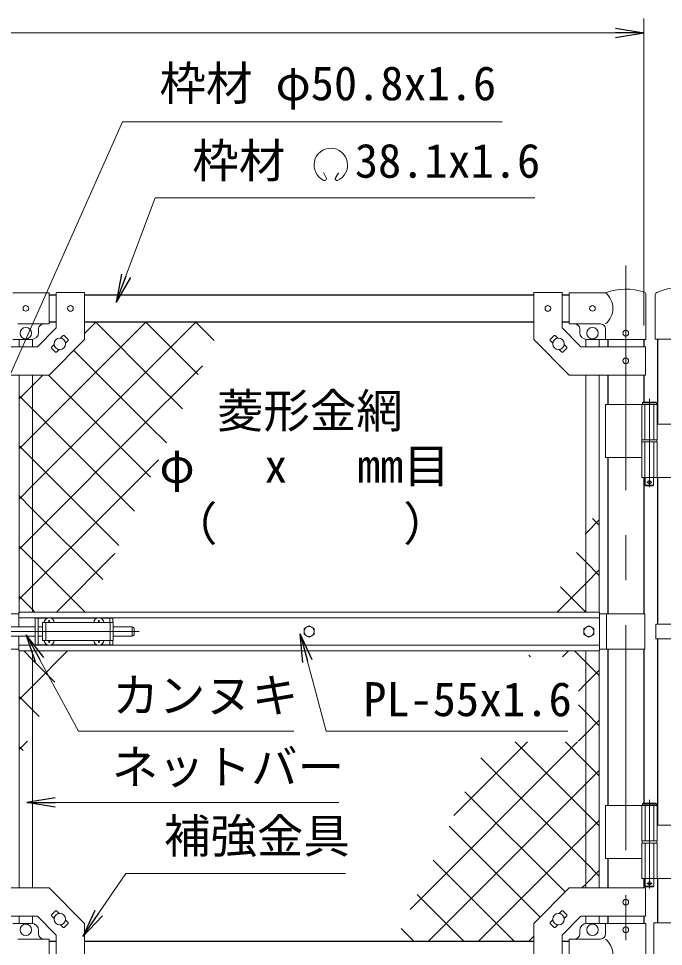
# Model space of a CAD drawing. Units: millimetres, scale not verified. Extents: x -4200 to 4200, y -2970 to 2970.
# Drawn here: x -2517 to -1606, y -358 to 951 of the extents above; entities that cross this region are included whole.
import ezdxf
from ezdxf.enums import TextEntityAlignment as Align

# ---------------------------------------------------------------- set-up
doc = ezdxf.new("R2010")
doc.units = ezdxf.units.MM
doc.header["$LTSCALE"] = 10
doc.linetypes.add('DASHED', pattern=[7.5, 6, -1.5])
doc.linetypes.add('USER1', pattern=[50.8, 31.75, -6.35, 6.35, -6.35])
for name, color, linetype, lineweight in [('0-1_D-BMK', 2, 'USER1', 13), ('0-2_D-STR1', 1, 'Continuous', 25), ('0-3_D-STR3', 3, 'Continuous', 13), ('0-7_D-STR-DIM', 7, 'Continuous', 13), ('0-A_D-STR-TXT', 7, 'Continuous', 13), ('0-B_D-STR2', 7, 'Continuous', 13)]:
    doc.layers.add(name, color=color, linetype=linetype, lineweight=lineweight)
doc.layers.add('0-8_0', color=7, linetype='Continuous')
doc.styles.add('ＭＳ ゴシック', font='')
doc.styles.get('ＭＳ ゴシック').set_extended_font_data('MS Gothic')

# ---------------------------------------------------------------- blocks, each defined once
blk = doc.blocks.new('_Open')
at = {"layer": '0-8_0'}
blk.add_line((-10, 1.667), (0, 0), dxfattribs=at)
blk.add_lwpolyline([(-10, -1.667), (0, 0), (-10, 0)], dxfattribs=at)

msp = doc.modelspace()

# ---------------------------------------------------------------- linework, layer by layer
at = {"layer": '0-1_D-BMK'}
for p, q in [((-1659.2, 603.1), (-1659.2, -435.29)), ((-1625.78, 414.79), (-1625.78, 289.9)), ((-1629.4, 296.87), (-1622.15, 296.87)), ((-2664.09, 86.37), (-2344.09, 86.37)), ((-1625.64, -151.21), (-1625.64, -276.1)), ((-1629.26, -269.13), (-1622.01, -269.13))]:
    msp.add_line(p, q, dxfattribs=at)
at = {"layer": '0-2_D-STR1'}
for p, q in [((-2473.4, 561.37), (-2463.4, 561.37)), ((-2423.4, 561.37), (-1789.2, 561.37)), ((-1749.2, 561.37), (-1739.2, 561.37)), ((-2473.4, 523.37), (-2463.4, 523.37)), ((-2423.4, 523.37), (-1789.2, 523.37)), ((-1749.2, 523.37), (-1739.2, 523.37)), ((-1684.6, 498.37), (-1684.6, 488.32)), ((-1633.8, 498.37), (-1633.8, 488.32)), ((-1614.3, 499.07), (-1614.3, 378.87)), ((-1684.6, 448.32), (-1684.6, 406.87)), ((-1633.8, 448.32), (-1633.8, 409.87)), ((-1684.6, 331.87), (-1684.6, 111.37)), ((-1633.8, 303.87), (-1633.8, 111.37)), ((-1614.3, 303.87), (-1614.3, 96.87)), ((-1614.3, 75.87), (-1614.3, -187.13)), ((-1684.6, 61.37), (-1684.6, -159.13)), ((-1633.8, 61.37), (-1633.8, -156.13)), ((-1684.6, -234.13), (-1684.6, -275.58)), ((-1633.8, -262.13), (-1633.8, -275.58)), ((-1614.3, -262.13), (-1614.3, -324.93)), ((-1684.6, -315.58), (-1684.6, -325.63)), ((-1633.8, -315.58), (-1633.8, -325.63)), ((-2473.4, -350.63), (-2463.4, -350.63)), ((-2423.4, -350.63), (-1789.2, -350.63)), ((-1749.2, -350.63), (-1739.2, -350.63))]:
    msp.add_line(p, q, dxfattribs=at)
at = {"layer": '0-3_D-STR3'}
for p, q in [((-2473.4, 564.37), (-2524.85, 564.37)), ((-2473.4, 564.37), (-2473.4, 520.37)), ((-2463.4, 564.57), (-2463.4, 514.89)), ((-2463.4, 564.57), (-2423.4, 564.57)), ((-2423.4, 564.57), (-2423.4, 498.32)), ((-1789.2, 564.57), (-1789.2, 498.32)), ((-1749.2, 564.57), (-1789.2, 564.57)), ((-1749.2, 564.57), (-1749.2, 514.89)), ((-1739.2, 564.37), (-1687.75, 564.37)), ((-1739.2, 564.37), (-1739.2, 520.37)), ((-1630.65, 498.37), (-1630.65, 562.06)), ((-1617.45, 561.92), (-1617.45, 499.07)), ((-2473.4, 520.37), (-2517.85, 520.37)), ((-2489.96, 488.32), (-2463.4, 514.89)), ((-2488.4, 513.37), (-2488.4, 508.37)), ((-1722.63, 488.32), (-1749.2, 514.89)), ((-1739.2, 520.37), (-1694.75, 520.37)), ((-1724.2, 513.37), (-1724.2, 508.37)), ((-1687.75, 498.37), (-1687.75, 513.37)), ((-2524.85, 498.37), (-2498.4, 498.37)), ((-2515.9, 498.37), (-2515.9, 488.32)), ((-2496.9, 498.37), (-2496.9, 488.32)), ((-2457.52, 500.27), (-2453.8, 503.98)), ((-2452.39, 503.98), (-2446.73, 498.33)), ((-1760.21, 503.98), (-1765.86, 498.33)), ((-1755.08, 500.27), (-1758.79, 503.98)), ((-1715.7, 498.37), (-1715.7, 488.32)), ((-1687.75, 498.37), (-1714.2, 498.37)), ((-1696.7, 498.37), (-1696.7, 488.32)), ((-1630.65, 498.37), (-1687.75, 498.37)), ((-1617.45, 499.07), (-1529.05, 499.07)), ((-2581.1, 488.32), (-2489.96, 488.32)), ((-2470.06, 487.72), (-2466.35, 491.44)), ((-2470.06, 486.31), (-2464.41, 480.65)), ((-2450.44, 493.2), (-2446.73, 496.91)), ((-1762.15, 493.2), (-1765.86, 496.91)), ((-1742.53, 486.31), (-1748.19, 480.65)), ((-1742.53, 487.72), (-1746.24, 491.44)), ((-1631.5, 488.32), (-1722.63, 488.32)), ((-1631.5, 488.32), (-1631.5, 448.32)), ((-2462.99, 480.65), (-2459.28, 484.37)), ((-1749.6, 480.65), (-1753.32, 484.37)), ((-2515.9, 448.32), (-2515.9, 113.87)), ((-2496.9, 448.32), (-2496.9, 113.87)), ((-1715.7, 448.32), (-1715.7, 113.87)), ((-1696.7, 448.32), (-1696.7, 113.87)), ((-1687.75, 406.87), (-1687.75, 331.87)), ((-1687.75, 406.87), (-1614.98, 406.87)), ((-1636.58, 406.87), (-1636.58, 356.87)), ((-1615.78, 408.87), (-1635.78, 408.87)), ((-1634.78, 409.87), (-1616.78, 409.87)), ((-1615.78, 408.87), (-1616.78, 409.87)), ((-1615.78, 408.87), (-1615.78, 406.87)), ((-1614.98, 406.87), (-1614.98, 356.87)), ((-1614.98, 378.87), (-1550.75, 378.87)), ((-1636.58, 356.87), (-1614.98, 356.87)), ((-1636.58, 353.87), (-1614.98, 353.87)), ((-1636.58, 353.87), (-1636.58, 303.87)), ((-1636.28, 356.87), (-1636.28, 353.87)), ((-1636.28, 353.87), (-1615.28, 353.87)), ((-1615.28, 356.87), (-1615.28, 353.87)), ((-1614.98, 353.87), (-1614.98, 303.87)), ((-1687.75, 331.87), (-1636.8, 331.87)), ((-1636.58, 303.87), (-1550.75, 303.87)), ((-1631.78, 303.87), (-1631.78, 292.87)), ((-1630.78, 291.87), (-1631.78, 292.87)), ((-1630.78, 291.87), (-1620.78, 291.87)), ((-1620.78, 291.87), (-1619.78, 292.87)), ((-2580.4, 111.37), (-2516.3, 111.37)), ((-2516.3, 113.87), (-1696.3, 113.87)), ((-2516.3, 92.87), (-2516.3, 113.87)), ((-2516.3, 105.87), (-1696.3, 105.87)), ((-2493.4, 105.37), (-2493.4, 67.37)), ((-2493.4, 105.37), (-2475.99, 105.37)), ((-2488.9, 105.37), (-2488.9, 67.37)), ((-2470.8, 105.37), (-2405.99, 105.37)), ((-2400.8, 105.37), (-2383.4, 105.37)), ((-2387.9, 105.37), (-2387.9, 98.87)), ((-2383.4, 105.37), (-2383.4, 98.87)), ((-1696.3, 58.87), (-1696.3, 113.87)), ((-1632.2, 111.37), (-1696.3, 111.37)), ((-1686.2, 111.37), (-1686.2, 61.37)), ((-1632.2, 111.37), (-1632.2, 61.37)), ((-2616.75, 92.87), (-2493.4, 92.87)), ((-2488.9, 92.87), (-2482.9, 92.87)), ((-2482.9, 98.87), (-2482.9, 73.87)), ((-2482.9, 98.87), (-2382.9, 98.87)), ((-2475.25, 99.28), (-2476.55, 99.26)), ((-2476.55, 99.26), (-2476.55, 98.87)), ((-2473.79, 102.02), (-2473.81, 100.72)), ((-2473.79, 102.02), (-2473, 102.02)), ((-2473, 102.02), (-2472.98, 100.72)), ((-2405.25, 99.28), (-2406.55, 99.26)), ((-2406.55, 99.26), (-2406.55, 98.87)), ((-2403.79, 102.02), (-2403.81, 100.72)), ((-2403.79, 102.02), (-2403, 102.02)), ((-2403, 102.02), (-2402.98, 100.72)), ((-2401.54, 99.28), (-2400.25, 99.26)), ((-2400.25, 99.26), (-2400.25, 98.87)), ((-2382.9, 98.87), (-2382.9, 73.87)), ((-2382.9, 92.87), (-2356.4, 92.87)), ((-2356.4, 92.87), (-2356.4, 79.87)), ((-1616.85, 96.87), (-1616.85, 75.87)), ((-1616.85, 96.87), (-1502.05, 96.87)), ((-2616.75, 79.87), (-2493.4, 79.87)), ((-2516.3, 58.87), (-2516.3, 79.87)), ((-2488.9, 79.87), (-2482.9, 79.87)), ((-2382.9, 79.87), (-2356.4, 79.87)), ((-2353.4, 89.87), (-2353.4, 82.87)), ((-2516.3, 66.87), (-1696.3, 66.87)), ((-2493.4, 67.37), (-2475.99, 67.37)), ((-2482.9, 73.87), (-2382.9, 73.87)), ((-2476.55, 73.47), (-2476.55, 73.87)), ((-2475.25, 73.45), (-2476.55, 73.47)), ((-2473.79, 70.72), (-2473.81, 72.01)), ((-2473.79, 70.72), (-2473, 70.72)), ((-2473, 70.72), (-2472.98, 72.01)), ((-2471.54, 73.45), (-2470.25, 73.47)), ((-2470.8, 67.37), (-2405.99, 67.37)), ((-2470.25, 73.47), (-2470.25, 73.87)), ((-2406.55, 73.47), (-2406.55, 73.87)), ((-2405.25, 73.45), (-2406.55, 73.47)), ((-2403.79, 70.72), (-2403.81, 72.01)), ((-2403.79, 70.72), (-2403, 70.72)), ((-2403, 70.72), (-2402.98, 72.01)), ((-2401.54, 73.45), (-2400.25, 73.47)), ((-2400.8, 67.37), (-2383.4, 67.37)), ((-2400.25, 73.47), (-2400.25, 73.87)), ((-2387.9, 73.87), (-2387.9, 67.37)), ((-2383.4, 73.87), (-2383.4, 67.37)), ((-1616.85, 75.87), (-1502.05, 75.87)), ((-2580.4, 61.37), (-2516.3, 61.37)), ((-2516.3, 58.87), (-1696.3, 58.87)), ((-2515.9, 58.87), (-2515.9, -275.58)), ((-2496.9, 58.87), (-2496.9, -275.58)), ((-1715.7, 58.87), (-1715.7, -275.58)), ((-1696.7, 58.87), (-1696.7, -275.58)), ((-1632.2, 61.37), (-1696.3, 61.37)), ((-1615.64, -157.13), (-1635.64, -157.13)), ((-1634.64, -156.13), (-1616.64, -156.13)), ((-1615.64, -157.13), (-1616.64, -156.13)), ((-1615.64, -157.13), (-1615.64, -159.13)), ((-1687.75, -159.13), (-1687.75, -234.13)), ((-1687.75, -159.13), (-1614.84, -159.13)), ((-1636.44, -159.13), (-1636.44, -209.13)), ((-1614.84, -159.13), (-1614.84, -209.13)), ((-1614.84, -187.13), (-1550.5, -187.13)), ((-1636.44, -209.13), (-1614.84, -209.13)), ((-1636.14, -209.13), (-1636.14, -212.13)), ((-1615.14, -209.13), (-1615.14, -212.13)), ((-1636.44, -212.13), (-1614.84, -212.13)), ((-1636.44, -212.13), (-1636.44, -262.13)), ((-1636.14, -212.13), (-1615.14, -212.13)), ((-1614.84, -212.13), (-1614.84, -262.13)), ((-1687.75, -234.13), (-1636.55, -234.13)), ((-1636.44, -262.13), (-1550.5, -262.13)), ((-1631.64, -262.13), (-1631.64, -273.13)), ((-1630.64, -274.13), (-1631.64, -273.13)), ((-1630.64, -274.13), (-1620.64, -274.13)), ((-1620.64, -274.13), (-1619.64, -273.13)), ((-1631.5, -315.58), (-1631.5, -275.58)), ((-2470.06, -313.57), (-2464.41, -307.92)), ((-2462.99, -307.92), (-2459.28, -311.63)), ((-1749.6, -307.92), (-1753.32, -311.63)), ((-1742.53, -313.57), (-1748.19, -307.92)), ((-2581.1, -315.58), (-2489.96, -315.58)), ((-2524.85, -325.63), (-2498.4, -325.63)), ((-2515.9, -315.58), (-2515.9, -325.63)), ((-2496.9, -315.58), (-2496.9, -325.63)), ((-2489.96, -315.58), (-2463.4, -342.15)), ((-2470.06, -314.99), (-2466.35, -318.7)), ((-2452.39, -331.25), (-2446.73, -325.59)), ((-2450.44, -320.46), (-2446.73, -324.18)), ((-2423.4, -391.83), (-2423.4, -325.58)), ((-1789.2, -391.83), (-1789.2, -325.58)), ((-1762.15, -320.46), (-1765.86, -324.18)), ((-1760.21, -331.25), (-1765.86, -325.59)), ((-1722.63, -315.58), (-1749.2, -342.15)), ((-1742.53, -314.99), (-1746.24, -318.7)), ((-1631.5, -315.58), (-1722.63, -315.58)), ((-1715.7, -315.58), (-1715.7, -325.63)), ((-1687.75, -325.63), (-1714.2, -325.63)), ((-1696.7, -315.58), (-1696.7, -325.63)), ((-1630.65, -325.63), (-1687.75, -325.63)), ((-1687.75, -325.63), (-1687.75, -340.63)), ((-1630.65, -325.63), (-1630.65, -389.33)), ((-1619.75, -324.93), (-1529.05, -324.93)), ((-1619.75, -324.93), (-1619.75, -390.93)), ((-2488.4, -340.63), (-2488.4, -335.63)), ((-2457.52, -327.53), (-2453.8, -331.25)), ((-1755.08, -327.53), (-1758.79, -331.25)), ((-1724.2, -340.63), (-1724.2, -335.63)), ((-2473.4, -347.63), (-2517.85, -347.63)), ((-2473.4, -391.63), (-2473.4, -347.63)), ((-2463.4, -391.83), (-2463.4, -342.15)), ((-1749.2, -391.83), (-1749.2, -342.15)), ((-1739.2, -347.63), (-1694.75, -347.63)), ((-1739.2, -391.63), (-1739.2, -347.63))]:
    msp.add_line(p, q, dxfattribs=at)
at = {"layer": '0-3_D-STR3', "linetype": 'DASHED'}
for p, q in [((-1632.08, 406.87), (-1632.08, 356.87)), ((-1619.48, 406.87), (-1619.48, 356.87)), ((-1632.08, 353.87), (-1632.08, 303.87)), ((-1619.48, 353.87), (-1619.48, 303.87)), ((-2478.4, 98.87), (-2478.4, 73.87)), ((-2387.4, 98.87), (-2387.4, 73.87)), ((-1631.94, -159.13), (-1631.94, -209.13)), ((-1619.34, -159.13), (-1619.34, -209.13)), ((-1631.94, -212.13), (-1631.94, -262.13)), ((-1619.34, -212.13), (-1619.34, -262.13))]:
    msp.add_line(p, q, dxfattribs=at)
at = {"layer": '0-3_D-STR3'}
for points in [[(-2581.1, 448.32), (-2473.4, 448.32), (-2423.4, 498.32)], [(-1631.5, 448.32), (-1739.2, 448.32), (-1789.2, 498.32)], [(-1634.78, 409.87), (-1635.78, 408.87), (-1635.78, 406.87)], [(-1619.78, 303.87), (-1619.78, 292.87), (-1631.78, 292.87)], [(-2471.54, 99.28), (-2470.25, 99.26), (-2470.25, 98.87)], [(-1634.64, -156.13), (-1635.64, -157.13), (-1635.64, -159.13)], [(-1619.64, -262.13), (-1619.64, -273.13), (-1631.64, -273.13)], [(-2581.1, -275.58), (-2473.4, -275.58), (-2423.4, -325.58)], [(-1631.5, -275.58), (-1739.2, -275.58), (-1789.2, -325.58)]]:
    msp.add_lwpolyline(points, dxfattribs=at)
for points in [[(-2106.3, 94.47), (-2113.31, 90.42), (-2113.31, 82.32), (-2106.3, 78.27), (-2099.28, 82.32), (-2099.28, 90.42)], [(-1711.3, 94.47), (-1718.31, 90.42), (-1718.31, 82.32), (-1711.3, 78.27), (-1704.28, 82.32), (-1704.28, 90.42)]]:
    msp.add_lwpolyline(points, close=True, dxfattribs=at)
for centre, radius in [((-2506.4, 542.37), 4), ((-2443.4, 542.32), 4), ((-1769.2, 542.32), 4), ((-1706.2, 542.37), 4), ((-2506.4, 507.37), 8), ((-1706.2, 507.37), 8), ((-1659.2, 507.37), 4), ((-2458.4, 492.32), 8), ((-1754.2, 492.32), 8), ((-1659.2, 468.32), 4), ((-1625.78, 296.87), 2.5), ((-2106.3, 86.37), 7.03), ((-1711.3, 86.37), 7.03), ((-1625.64, -269.13), 2.5), ((-1659.2, -295.58), 4), ((-2458.4, -319.58), 8), ((-1754.2, -319.58), 8), ((-2506.4, -334.63), 8), ((-1706.2, -334.63), 8), ((-1659.2, -334.63), 4)]:
    msp.add_circle(centre, radius, dxfattribs=at)
for centre, radius, start, end in [((-1659.2, 489.64), 80, 70.77949, 110.9084), ((-1705.94, 542.37), 28.55, 309.59418, 50.40582), ((-1633.95, 562.06), 3.3, 0, 70.77949), ((-1614.15, 561.92), 3.3, 113.10629, 180), ((-1584.05, 491.37), 80, 67.09875, 113.10629), ((-2481.4, 513.37), 7, 90, 180), ((-1731.2, 513.37), 7, 0, 90), ((-1694.75, 513.37), 7, 0, 90), ((-2498.4, 508.37), 10, 270, 0), ((-2453.09, 503.28), 1, 45, 135), ((-2447.44, 497.62), 1, 315, 45), ((-1765.16, 497.62), 1, 135, 225), ((-1759.5, 503.28), 1, 45, 135), ((-1714.2, 508.37), 10, 180, 270), ((-2469.36, 487.01), 1, 135, 225), ((-1743.24, 487.01), 1, 315, 45), ((-2463.7, 481.36), 1, 225, 315), ((-1748.89, 481.36), 1, 225, 315), ((-2473.4, 98.87), 7, 0, 180), ((-2403.4, 98.87), 7, 0, 180), ((-2475.3, 100.77), 1.49, 270, 0), ((-2471.49, 100.77), 1.49, 180, 270), ((-2405.3, 100.77), 1.49, 270, 0), ((-2401.49, 100.77), 1.49, 180, 270), ((-2356.4, 89.87), 3, 0, 90), ((-2356.4, 82.87), 3, 270, 0), ((-2473.4, 73.87), 7, 180, 0), ((-2475.3, 71.96), 1.49, 0, 90), ((-2471.49, 71.96), 1.49, 90, 180), ((-2403.4, 73.87), 7, 180, 0), ((-2405.3, 71.96), 1.49, 0, 90), ((-2401.49, 71.96), 1.49, 90, 180), ((-2469.36, -314.28), 1, 135, 225), ((-2463.7, -308.62), 1, 45, 135), ((-1748.89, -308.62), 1, 45, 135), ((-1743.24, -314.28), 1, 315, 45), ((-2498.4, -335.63), 10, 0, 90), ((-2447.44, -324.89), 1, 315, 45), ((-1765.16, -324.89), 1, 135, 225), ((-1714.2, -335.63), 10, 90, 180), ((-2453.09, -330.54), 1, 225, 315), ((-1759.5, -330.54), 1, 225, 315), ((-2481.4, -340.63), 7, 180, 270), ((-1731.2, -340.63), 7, 270, 0), ((-1694.75, -340.63), 7, 270, 0), ((-1705.94, -369.63), 28.55, 309.59418, 50.40582)]:
    msp.add_arc(centre, radius, start, end, dxfattribs=at)
at = {"layer": '0-7_D-STR-DIM'}
for p, q in [((-1633.8, 518.37), (-1633.8, 951.37)), ((-2538.8, 931.37), (-1673.8, 931.37))]:
    msp.add_line(p, q, dxfattribs=at)
at = {"layer": '0-A_D-STR-TXT'}
for p, q in [((-2082.01, 725.75), (-2085.84, 733.96)), ((-2069.42, 725.74), (-2064.9, 733.58)), ((-2064.55, -155.1), (-2503.14, -155.1))]:
    msp.add_line(p, q, dxfattribs=at)
for points in [[(-1833.88, 805.49), (-2370.08, 805.49), (-2543.76, 416.15)], [(-1787.47, 698.46), (-2323.67, 698.46), (-2378.23, 552.8)], [(-2128.03, -54.32), (-2432, -54.32), (-2504.81, 80.08)], [(-1741.11, -54.32), (-2082.39, -54.32), (-2118.49, 81.26)], [(-2055.16, -255.22), (-2365.22, -255.22), (-2424.93, -342.36)]]:
    msp.add_lwpolyline(points, dxfattribs=at)
for centre, radius, start, end in [((-2075.72, 744.63), 23.75, 292.92895, 245.65759), ((-2084.47, 725.29), 2.5, 245.55066, 10.6575), ((-2066.97, 725.28), 2.5, 169.34241, 276.63708)]:
    msp.add_arc(centre, radius, start, end, dxfattribs=at)
at = {"layer": '0-B_D-STR2'}
for p, q in [((-2496.9, 362.91), (-2336.44, 523.37)), ((-2496.9, 292.2), (-2265.73, 523.37)), ((-2423.4, 507.12), (-2407.15, 523.37)), ((-2262.86, 448.86), (-2337.37, 523.37)), ((-2240.38, 497.08), (-2266.66, 523.37)), ((-2496.9, 400.05), (-2515.9, 419.05)), ((-2352.81, 255.97), (-2496.9, 400.05)), ((-2515.9, 343.91), (-2496.9, 362.91)), ((-2496.9, 329.34), (-2515.9, 348.34)), ((-2375.3, 207.74), (-2496.9, 329.34)), ((-2515.9, 273.2), (-2496.9, 292.2)), ((-2496.9, 258.63), (-2515.9, 277.63)), ((-2397.78, 159.52), (-2496.9, 258.63)), ((-1696.7, 236.25), (-1706.32, 245.87)), ((-2496.9, 187.92), (-2515.9, 206.92)), ((-2422.84, 113.87), (-2496.9, 187.92)), ((-2463.09, 113.87), (-2380.61, 196.35)), ((-1715.74, 113.87), (-1751.29, 149.42)), ((-2496.9, 117.21), (-2515.9, 136.21)), ((-2493.56, 113.87), (-2496.9, 117.21)), ((-1793.75, 50.46), (-1796.27, 52.98)), ((-1748.69, 50.46), (-1740.28, 58.87)), ((-1715.7, 12.74), (-1696.7, 31.74)), ((-1726.07, 2.37), (-1715.7, 12.74)), ((-1715.7, -57.97), (-1696.7, -38.97)), ((-1726.07, -68.35), (-1715.7, -57.97)), ((-2515.9, -80.36), (-2504.17, -68.64)), ((-2510.22, -81.6), (-2515.9, -75.92)), ((-1963.61, -305.89), (-1727.26, -69.54)), ((-1901.82, -173.39), (-1797.97, -69.54)), ((-1715.7, -169.02), (-1815.17, -69.54)), ((-1715.7, -98.31), (-1744.46, -69.54)), ((-1696.7, -117.31), (-1715.7, -98.31)), ((-1715.7, -128.69), (-1696.7, -109.69)), ((-1937.64, -350.63), (-1715.7, -128.69)), ((-1744.87, -281.26), (-1886.22, -139.92)), ((-1696.7, -188.02), (-1715.7, -169.02)), ((-1715.7, -199.4), (-1696.7, -180.4)), ((-1780.23, -316.62), (-1908.7, -188.14)), ((-1866.93, -350.63), (-1715.7, -199.4)), ((-1816.92, -350.63), (-1931.19, -236.37)), ((-1887.63, -350.63), (-1953.68, -284.59)), ((-1958.34, -350.63), (-1976.16, -332.81)), ((-1796.22, -350.63), (-1789.2, -343.61))]:
    msp.add_line(p, q, dxfattribs=at)
for points in [[(-2285.35, 400.64), (-2321.72, 437.01), (-2408.08, 523.37)], [(-2307.84, 352.41), (-2331.55, 376.12), (-2438.57, 483.14)], [(-2515.9, 202.49), (-2496.9, 221.49), (-2331.55, 386.84), (-2281.38, 437.01), (-2257.04, 461.34)], [(-2515.9, 414.62), (-2496.9, 433.62), (-2482.2, 448.32)], [(-2330.32, 304.19), (-2331.55, 305.41), (-2474.45, 448.32)], [(-2515.9, 131.77), (-2496.9, 150.77), (-2331.55, 316.12), (-2318.83, 328.84)], [(-1716.48, 224.09), (-1715.7, 224.87), (-1696.7, 243.87)], [(-1696.7, 165.54), (-1715.7, 184.54), (-1728.81, 197.65)], [(-1755.99, 113.87), (-1715.7, 154.16), (-1696.7, 173.16)], [(-2515.9, -9.65), (-2496.9, 9.35), (-2447.38, 58.87)], [(-2465.25, 14.85), (-2496.9, 46.5), (-2509.27, 58.87)], [(-1696.7, 24.11), (-1715.7, 43.11), (-1731.45, 58.87)], [(-2487.73, -33.38), (-2496.9, -24.21), (-2515.9, -5.21)], [(-1696.7, -46.6), (-1715.7, -27.6), (-1726.07, -17.22)], [(-1696.7, -258.73), (-1715.7, -239.73), (-1863.73, -91.7)], [(-1721.17, -275.58), (-1715.7, -270.11), (-1696.7, -251.11)]]:
    msp.add_lwpolyline(points, dxfattribs=at)

# ---------------------------------------------------------------- block references
at = {"layer": '0-7_D-STR-DIM', "xscale": 4, "yscale": 4}
msp.add_blockref('_Open', (-1633.8, 931.37), dxfattribs=at)
at = {"layer": '0-A_D-STR-TXT', "xscale": 4, "yscale": 4}
for p, rotation in [((-2378.93, 550.93), 249.46512), ((-2505.76, 81.84), 118.44451), ((-2119.01, 83.19), 104.91069), ((-2505.14, -155.1), 180), ((-2426.06, -344.01), 235.58239)]:
    msp.add_blockref('_Open', p, dxfattribs=dict(at, rotation=rotation))

# ---------------------------------------------------------------- texts
at = {"layer": '0-A_D-STR-TXT', "style": 'ＭＳ ゴシック'}
for s, p in [('枠材 φ50.8x1.6', (-2317.63, 821.63)), ('枠材 \u300038.1x1.6', (-2271.22, 712.32)), ('菱形金網', (-2236.5, 359.4)), ('φ\u3000 x\u3000 mm目', (-2317.71, 281.81)), ('（\u3000\u3000\u3000\u3000）', (-2301.47, 200.16)), ('カンヌキ', (-2384.12, -42.24)), ('PL-55x1.6', (-2029.94, -47.57)), ('ネットバー', (-2385.11, -143.15)), ('補強金具', (-2311.25, -240.6))]:
    msp.add_text(s, height=48.09, dxfattribs=at).set_placement(p, align=Align.BOTTOM_LEFT)

doc.saveas('drawing.dxf')
